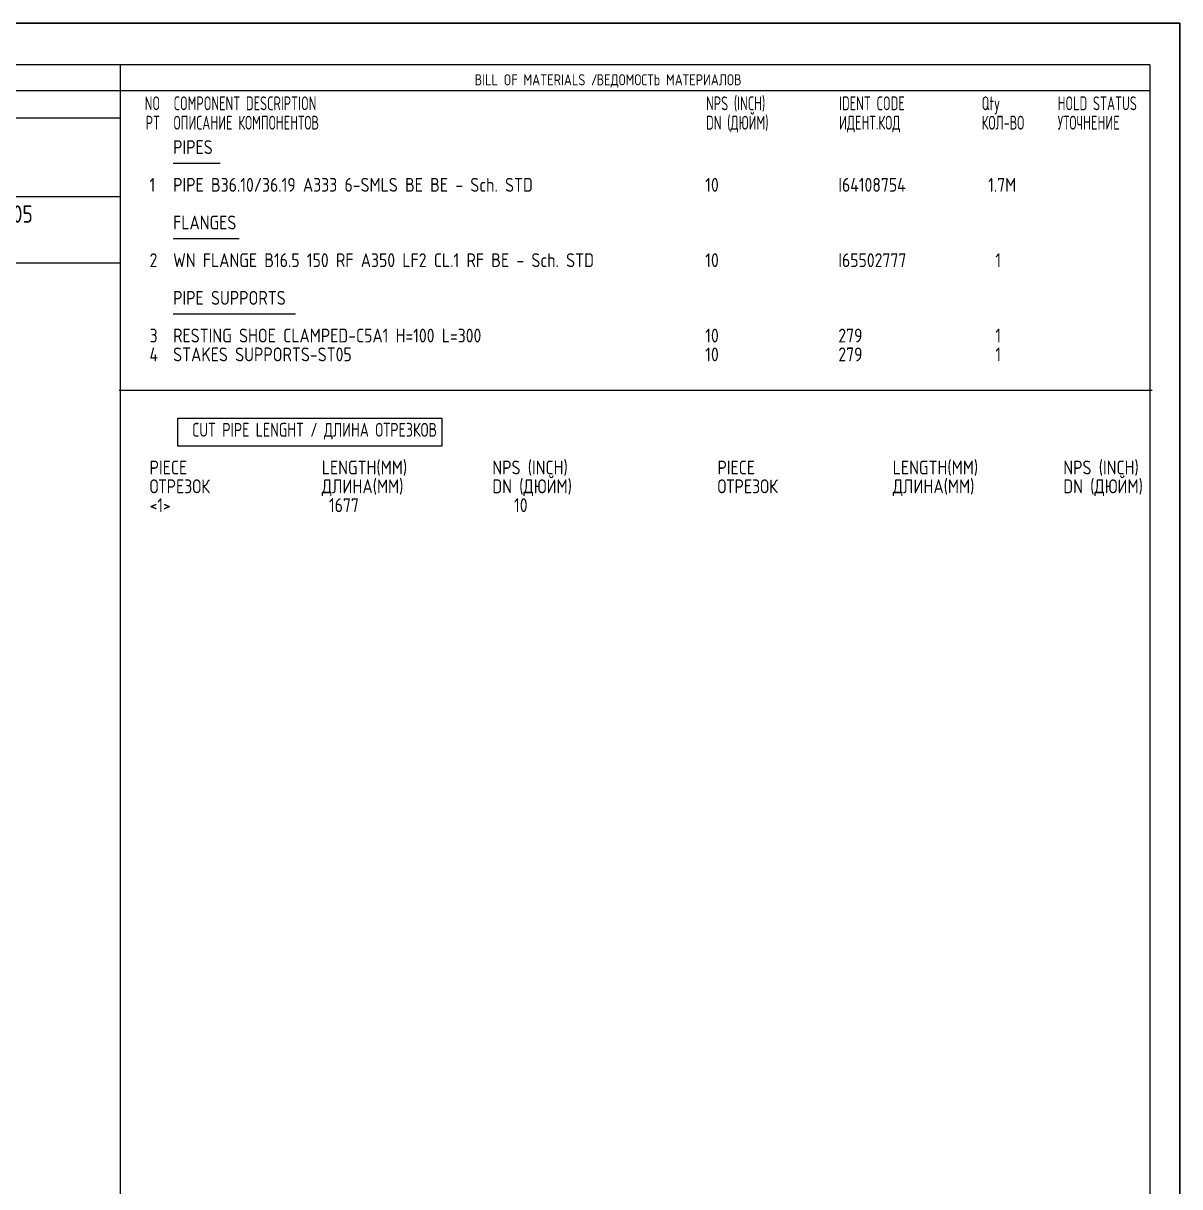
# Model space of a CAD drawing. Extents: x 0 to 594, y 0 to 420.
# Drawn here: x 385.4 to 594, y 210 to 420 of the extents above; entities that cross this region are included whole.
import ezdxf
from ezdxf.enums import TextEntityAlignment as Align

# ---------------------------------------------------------------- set-up
doc = ezdxf.new("R2010")
doc.units = 0
doc.header["$MEASUREMENT"] = 0
doc.linetypes.add('BORDER_2012_SLN$0$8001.Solid', pattern=[0])
for name, color, linetype in [('BORDER_2012_SLN$0$2', 7, 'Continuous'), ('BORDER_2012_SLN$0$GT_1', 7, 'Continuous'), ('GT_1', 7, 'Continuous')]:
    doc.layers.add(name, color=color, linetype=linetype)
for name, color, linetype, lineweight in [('BORDER_2012_SLN$0$BG_Level_1', 7, 'BORDER_2012_SLN$0$8001.Solid', 25), ('BORDER_2012_SLN$0$Level_1', 7, 'BORDER_2012_SLN$0$8001.Solid', 25), ('BORDER_2012_SLN$0$Level_18', 7, 'BORDER_2012_SLN$0$8001.Solid', 25)]:
    doc.layers.add(name, color=color, linetype=linetype, lineweight=lineweight)
doc.styles.add('BORDER_2012_SLN$0$GOST type A', font='GOST type A')
doc.styles.add('BORDER_2012_SLN$0$HTX1', font='')
doc.styles.add('HTX1', font='')
doc.styles.get('BORDER_2012_SLN$0$HTX1').set_extended_font_data('GOST type A')
doc.styles.get('HTX1').set_extended_font_data('GOST type A')

# ---------------------------------------------------------------- blocks, each defined once
blk = doc.blocks.new('BORDER_2012_SLN')
at = {"layer": 'BORDER_2012_SLN$0$2'}
blk.add_line((162.42, 407.85), (588.6, 407.85), dxfattribs=at)
at = {"layer": 'BORDER_2012_SLN$0$Level_1', "color": 7, "lineweight": -3}
for p, q in [((588.6, 412.5), (25.4, 412.5)), ((402.9, 7.5), (402.9, 412.5)), ((588.6, 412.5), (588.6, 7.5)), ((402.75, 402.9), (188.39, 402.9)), ((402.9, 388.7), (162.37, 388.68)), ((402.9, 376.7), (25.4, 376.7))]:
    blk.add_line(p, q, dxfattribs=at)
at = {"layer": 'BORDER_2012_SLN$0$Level_18', "color": 7, "lineweight": -3, "flags": 128}
blk.add_lwpolyline([(0, 0), (0, 420), (594, 420), (594, 0)], close=True, dxfattribs=at)
at = {"layer": 'BORDER_2012_SLN$0$BG_Level_1', "color": 7, "style": 'BORDER_2012_SLN$0$GOST type A'}
for s, p in [('BILL OF MATERIALS / ', (466.8, 408.8)), ('ВЕДОМОСТЬ МАТЕРИАЛОВ', (488.8, 408.8))]:
    blk.add_text(s, height=2, dxfattribs=at).set_placement(p)
at = {"layer": 'BORDER_2012_SLN$0$GT_1', "style": 'BORDER_2012_SLN$0$HTX1', "width": 0.8}
for s, p in [('NO', (410.06, 404.3)), ('PT', (410.06, 400.8))]:
    blk.add_text(s, height=2.5, dxfattribs=at).set_placement(p, align=Align.RIGHT)
for s, p in [('COMPONENT DESCRIPTION', (412.5, 404.3)), ('NPS (INCH)', (508.56, 404.3)), ('IDENT CODE', (532.56, 404.3)), ('Qty', (558.27, 404.3)), ('HOLD STATUS', (571.99, 404.3)), ('ОПИСАНИЕ КОМПОНЕНТОВ', (412.5, 400.8)), ('DN (ДЮЙМ)', (508.56, 400.8)), ('ИДЕНТ.КОД', (532.56, 400.8)), ('КОЛ-ВО', (558.27, 400.8)), ('УТОЧНЕНИЕ', (571.99, 400.8))]:
    blk.add_text(s, height=2.5, dxfattribs=at).set_placement(p)

msp = doc.modelspace()

# ---------------------------------------------------------------- linework, layer by layer
at = {"layer": 'GT_1', "flags": 128}
for points in [[(0, 0), (594, 0), (594, 420), (0, 420), (0, 0)], [(420.914, 394.704), (412.414, 394.704)], [(424.314, 381.099), (412.414, 381.099)], [(434.514, 367.493), (412.414, 367.493)], [(402.7, 353.777), (589, 353.777)], [(413.271, 348.731), (460.914, 348.731), (460.914, 343.684), (413.271, 343.684), (413.271, 348.731)]]:
    msp.add_lwpolyline(points, dxfattribs=at)

# ---------------------------------------------------------------- block references
at = {"linetype": 'Continuous'}
msp.add_blockref('BORDER_2012_SLN', (0, 0), dxfattribs=at)

# ---------------------------------------------------------------- texts
at = {"layer": 'GT_1', "style": 'HTX1'}
for s, height, width, p in [('PIPES', 2.5, 1.02, (412.414, 396.395)), ('  1', 2.5, 1.02, (405.557, 389.592)), ('PIPE B36.10/36.19 A333 6-SMLS BE BE - Sch. STD', 2.5, 1.02, (412.414, 389.592)), ('10', 2.5, 1.02, (508.414, 389.592)), ('I64108754', 2.5, 1.02, (532.414, 389.592)), (' 1.7M', 2.5, 1.02, (558.129, 389.592)), ('SLN-2725-8766-25-F-2705', 3.125, 1.02, (345, 384)), ('FLANGES', 2.5, 1.02, (412.414, 382.789)), ('  2', 2.5, 1.02, (405.557, 375.986)), ('WN FLANGE B16.5 150 RF A350 LF2 CL.1 RF BE - Sch. STD', 2.5, 1.02, (412.414, 375.986)), ('10', 2.5, 1.02, (508.414, 375.986)), ('I65502777', 2.5, 1.02, (532.414, 375.986)), ('  1', 2.5, 1.02, (558.129, 375.986)), ('PIPE SUPPORTS', 2.5, 1.02, (412.414, 369.184)), ('  3', 2.5, 1.02, (405.557, 362.381)), ('RESTING SHOE CLAMPED-C5A1 H=100 L=300', 2.5, 1.02, (412.414, 362.381)), ('10', 2.5, 1.02, (508.414, 362.381)), ('279', 2.5, 1.02, (532.414, 362.381)), ('  1', 2.5, 1.02, (558.129, 362.381)), ('  4', 2.5, 1.02, (405.557, 358.98)), ('STAKES SUPPORTS-ST05', 2.5, 1.02, (412.414, 358.98)), ('10', 2.5, 1.02, (508.414, 358.98)), ('279', 2.5, 1.02, (532.414, 358.98)), ('  1', 2.5, 1.02, (558.129, 358.98)), ('CUT PIPE LENGHT / ДЛИНА ОТРЕЗКОВ', 2.5, 0.9, (415.843, 345.374)), ('  PIECE', 2.5, 1.02, (405.557, 338.571)), ('    LENGTH(MM)', 2.5, 1.02, (434, 338.571)), ('NPS (INCH)', 2.5, 1.02, (470, 338.571)), ('  PIECE', 2.5, 1.02, (508, 338.571)), ('    LENGTH(MM)', 2.5, 1.02, (537, 338.571)), ('NPS (INCH)', 2.5, 1.02, (573, 338.571)), ('DN (ДЮЙМ)', 2.5, 1.02, (470, 335.17)), ('DN (ДЮЙМ)', 2.5, 1.02, (573, 335.17)), ('  ОТРЕЗОК', 2.5, 1.02, (405.557, 335.17)), ('    ДЛИНА(MM)', 2.5, 1.02, (434, 335.17)), ('  ОТРЕЗОК', 2.5, 1.02, (508, 335.17)), ('    ДЛИНА(MM)', 2.5, 1.02, (537, 335.17)), ('  <1>', 2.5, 1.02, (405.557, 331.769)), ('     1677', 2.5, 1.02, (434, 331.769)), ('   10', 2.5, 1.02, (470, 331.769))]:
    msp.add_text(s, height=height, dxfattribs=dict(at, width=width)).set_placement(p)

doc.saveas('drawing.dxf')
